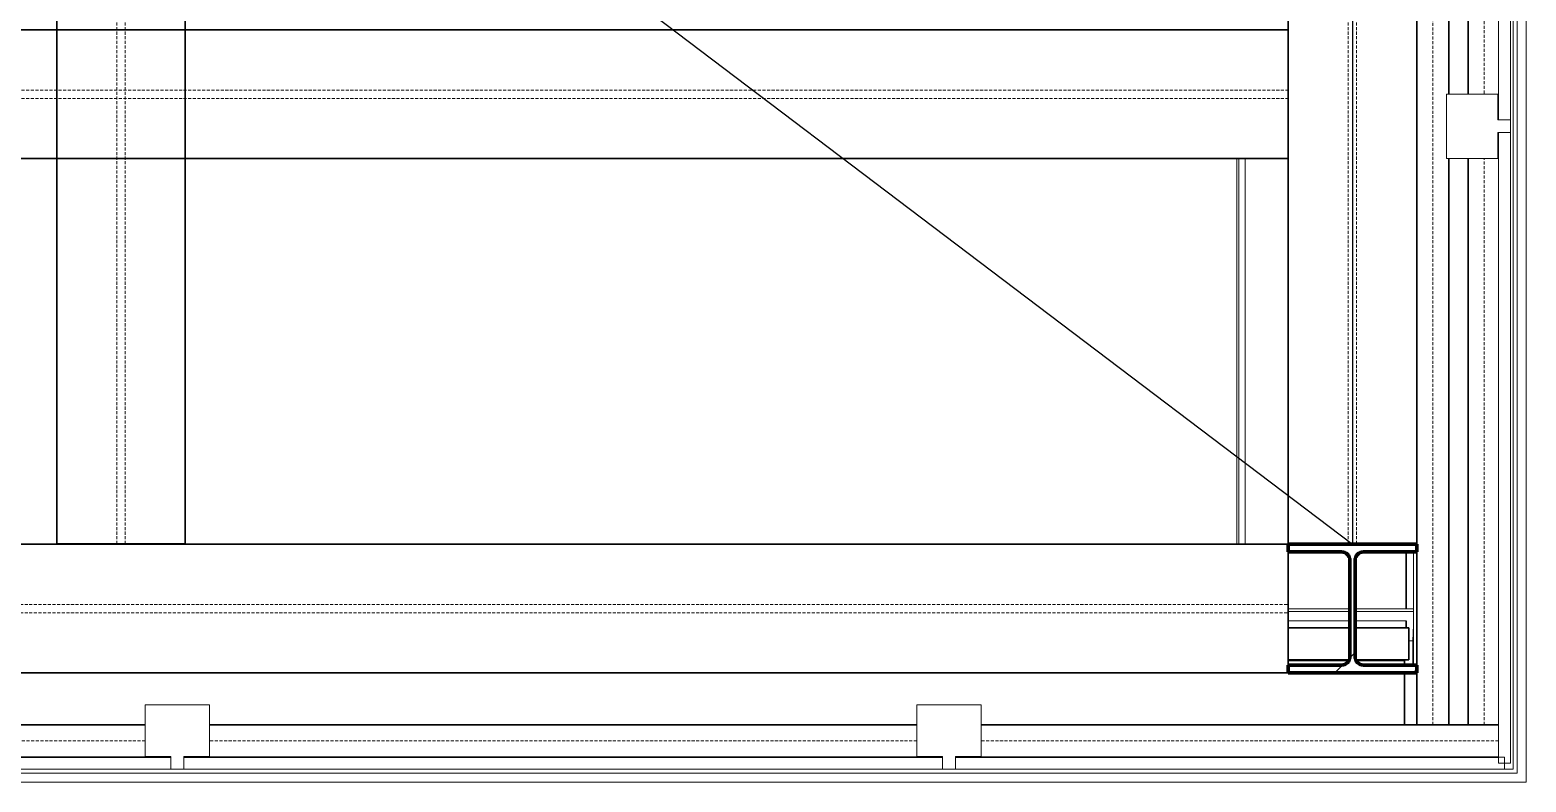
# Model space of a CAD drawing. Header units: millimetres. Extents: x -172 to 74841, y -20332 to 6639.
# Drawn here: x 57954 to 60281, y -14586 to -13416 of the extents above; entities that cross this region are included whole.
import ezdxf

# ---------------------------------------------------------------- set-up
doc = ezdxf.new("R2010")
doc.units = ezdxf.units.MM
doc.linetypes.add('DPA_Hidden 100', pattern=[7.2, 4.7, -2.5])
for name, color, linetype, lineweight in [('_ _ A-DETL-OPENING', 1, 'Continuous', 25), ('A-GENM', 1, 'Continuous', 9), ('A-GLAZ-CURT', 2, 'Continuous', 9), ('A-GLAZ-CWMG', 2, 'Continuous', 35), ('A-ROOF', 2, 'Continuous', 35), ('S-BEAM', 2, 'Continuous', 35), ('S-COLS', 6, 'Continuous', 70), ('S-COLS-E', 2, 'Continuous', 35)]:
    doc.layers.add(name, color=color, linetype=linetype, lineweight=lineweight)

# ---------------------------------------------------------------- blocks, each defined once
blk = doc.blocks.new('System Panel - DPA-AR_SP_Glass Panel 19mm-17713061-4214-01 ENLARGED ENTRANCE 4 GROUND LEVEL - REFLECTED CEILING PLAN')
at = {"layer": 'A-GLAZ-CURT'}
for p, q in [((-490.2, -9.5), (-490.2, 9.5)), ((-490.2, 9.5), (490.2, 9.5)), ((490.2, 9.5), (490.2, -9.5)), ((490.2, -9.5), (-490.2, -9.5))]:
    blk.add_line(p, q, dxfattribs=at)
blk = doc.blocks.new('H-Wide Flange-Column - H200x200x49_9-V35-4214-01 ENLARGED ENTRANCE 4 GROUND LEVEL - REFLECTED CEILING PLAN')
at = {"layer": 'S-COLS-E', "lineweight": 9}
h = blk.add_hatch(dxfattribs=at)
h.set_pattern_fill('FP_27', color=256, style=0, pattern_type=2)
h.set_pattern_definition([(45, (876247.37, 14315.78), (-251.44717, 251.44717), []), (45, (876247.37, 14696.78), (-251.44717, 251.44717), [])])
h.paths.add_polyline_path([(64.4, -100), (100, -100), (100, -88), (17, -88), (7.8, -84.2), (4, -75), (4, 75), (7.8, 84.2), (17, 88), (100, 88), (100, 100), (-100, 100), (-100, 88), (-17, 88), (-7.8, 84.2), (-4, 75), (-4, -75), (-7.8, -84.2), (-17, -88), (-100, -88), (-100, -100), (-26.4, -100)])
at = {"layer": 'S-COLS'}
for p, q in [((-100, 100), (100, 100)), ((-100, 88), (-100, 100)), ((100, 100), (100, 88)), ((-17, 88), (-100, 88)), ((-4, -75), (-4, 75)), ((4, 75), (4, -75)), ((100, 88), (17, 88)), ((-100, -100), (-100, -88)), ((-100, -88), (-17, -88)), ((17, -88), (100, -88)), ((100, -88), (100, -100)), ((100, -100), (-100, -100))]:
    blk.add_line(p, q, dxfattribs=at)
for centre, start, end in [((-17, 75), 360, 90), ((17, 75), 90, 180), ((-17, -75), 270, 0), ((17, -75), 180, 270)]:
    blk.add_arc(centre, 13, start, end, dxfattribs=at)
blk = doc.blocks.new('H-Wide Flange Beams - H200x200x49_9-17713023-4214-01 ENLARGED ENTRANCE 4 GROUND LEVEL - REFLECTED CEILING PLAN')
at = {"layer": 'S-BEAM'}
for p, q in [((2567.9, 100), (-631, 100)), ((-631, 100), (2567.9, 100)), ((-631, 100), (2567.9, 100)), ((-631, 100), (2567.9, 100)), ((-631, -100), (2468, -100)), ((-631, -100), (2468, -100)), ((-631, -100), (2468, -100)), ((-631, -100), (2468, -100))]:
    blk.add_line(p, q, dxfattribs=at)
blk = doc.blocks.new('H-Wide Flange Beams - H200x200x49_9-17713025-4214-01 ENLARGED ENTRANCE 4 GROUND LEVEL - REFLECTED CEILING PLAN')
at = {"layer": 'S-BEAM'}
for p, q in [((1726.3, 100), (-775, 100)), ((-775, 100), (1726.3, 100)), ((-775, 100), (1726.3, 100)), ((-775, 100), (1726.3, 100)), ((1726.3, 100), (1726.3, 17)), ((1726.3, 17), (1726.3, 100)), ((1726.3, 100), (1726.3, -100)), ((1726.3, -100), (1726.3, 100)), ((1726.3, 17), (1726.3, 4.4)), ((1726.3, 4.4), (1726.3, 17)), ((1726.3, -17), (1726.3, -4.4)), ((1726.3, -4.4), (1726.3, -17)), ((1726.3, -100), (1726.3, -17)), ((1726.3, -17), (1726.3, -100)), ((-775, -100), (1726.3, -100)), ((-775, -100), (1726.3, -100)), ((-775, -100), (1726.3, -100)), ((-775, -100), (1726.3, -100))]:
    blk.add_line(p, q, dxfattribs=at)
at = {"layer": 'S-BEAM', "linetype": 'DPA_Hidden 100', "lineweight": 9}
for p, q in [((1726.3, 6.5), (-773.3, 6.5)), ((1726.3, -6.5), (-773.3, -6.5))]:
    blk.add_line(p, q, dxfattribs=at)
blk = doc.blocks.new('System Panel - DPA-AR_SP_Glass Panel 19mm-17713069-4214-01 ENLARGED ENTRANCE 4 GROUND LEVEL - REFLECTED CEILING PLAN')
at = {"layer": 'A-GLAZ-CURT'}
for p, q in [((-590, -9.5), (-590, 9.5)), ((-590, 9.5), (590, 9.5)), ((590, 9.5), (590, -9.5)), ((590, -9.5), (-590, -9.5))]:
    blk.add_line(p, q, dxfattribs=at)
blk = doc.blocks.new('Rectangular Mullion - DPA_AR_Glass Lift Rev B-17712989-4214-01 ENLARGED ENTRANCE 4 GROUND LEVEL - REFLECTED CEILING PLAN')
at = {"layer": 'A-GLAZ-CWMG', "lineweight": 9}
for p, q in [((10, 9.5), (-10, 9.5)), ((-10, 9.5), (-10, -10.5)), ((10, -10.5), (10, 9.5)), ((-10, -10.5), (-50, -10.5)), ((-50, -10.5), (-50, -90.5)), ((50, -10.5), (10, -10.5)), ((50, -90.5), (50, -10.5)), ((-50, -90.5), (50, -90.5))]:
    blk.add_line(p, q, dxfattribs=at)
blk = doc.blocks.new('System Panel - DPA-AR_SP_Glass Panel 19mm-17837110-4214-01 ENLARGED ENTRANCE 4 GROUND LEVEL - REFLECTED CEILING PLAN')
at = {"layer": 'A-GLAZ-CURT'}
for p, q in [((-426.9, -9.5), (-426.9, 9.5)), ((-426.9, 9.5), (426.9, 9.5)), ((426.9, 9.5), (426.9, -9.5)), ((426.9, -9.5), (-426.9, -9.5))]:
    blk.add_line(p, q, dxfattribs=at)
blk = doc.blocks.new('System Panel - DPA-AR_SP_Glass Panel 19mm-17713072-4214-01 ENLARGED ENTRANCE 4 GROUND LEVEL - REFLECTED CEILING PLAN')
at = {"layer": 'A-GLAZ-CURT'}
for p, q in [((-590, -9.5), (-590, 9.5)), ((-590, 9.5), (590, 9.5)), ((590, 9.5), (590, -9.5)), ((590, -9.5), (-590, -9.5))]:
    blk.add_line(p, q, dxfattribs=at)
blk = doc.blocks.new('Rectangular Mullion - DPA_AR_Glass Lift Rev B-17712990-4214-01 ENLARGED ENTRANCE 4 GROUND LEVEL - REFLECTED CEILING PLAN')
at = {"layer": 'A-GLAZ-CWMG', "lineweight": 9}
for p, q in [((10, 9.5), (-10, 9.5)), ((-10, 9.5), (-10, -10.5)), ((10, -10.5), (10, 9.5)), ((-10, -10.5), (-50, -10.5)), ((-50, -10.5), (-50, -90.5)), ((50, -10.5), (10, -10.5)), ((50, -90.5), (50, -10.5)), ((-50, -90.5), (50, -90.5))]:
    blk.add_line(p, q, dxfattribs=at)
blk = doc.blocks.new('H-Wide Flange Beams - H200x200x49_9-17713028-4214-01 ENLARGED ENTRANCE 4 GROUND LEVEL - REFLECTED CEILING PLAN')
at = {"layer": 'S-BEAM'}
for p, q in [((-173.3, 100), (-773.3, 100)), ((-773.3, 100), (-173.3, 100)), ((-773.3, 100), (-173.3, 100)), ((-773.3, 100), (1726.3, 100)), ((926.9, 100), (26.7, 100)), ((26.7, 100), (926.9, 100)), ((26.7, 100), (926.9, 100)), ((1726.3, 100), (1126.9, 100)), ((1126.9, 100), (1726.3, 100)), ((1126.9, 100), (1726.3, 100)), ((1726.3, 100), (1726.3, 17)), ((1726.3, 17), (1726.3, 100)), ((1726.3, 100), (1726.3, -100)), ((1726.3, -100), (1726.3, 100)), ((1726.3, 17), (1726.3, 4.4)), ((1726.3, 4.4), (1726.3, 17)), ((1726.3, -17), (1726.3, -4.4)), ((1726.3, -4.4), (1726.3, -17)), ((1726.3, -100), (1726.3, -17)), ((1726.3, -17), (1726.3, -100)), ((-773.3, -100), (-173.3, -100)), ((-773.3, -100), (-173.3, -100)), ((-773.3, -100), (-173.3, -100)), ((-773.3, -100), (1726.3, -100)), ((26.7, -100), (926.9, -100)), ((26.7, -100), (926.9, -100)), ((26.7, -100), (926.9, -100)), ((1126.9, -100), (1726.3, -100)), ((1126.9, -100), (1726.3, -100)), ((1126.9, -100), (1726.3, -100))]:
    blk.add_line(p, q, dxfattribs=at)
at = {"layer": 'S-BEAM', "linetype": 'DPA_Hidden 100', "lineweight": 9}
for p, q in [((1726.3, 6.5), (-773.3, 6.5)), ((1726.3, -6.5), (-773.3, -6.5))]:
    blk.add_line(p, q, dxfattribs=at)
blk = doc.blocks.new('H-Wide Flange Beams - H200x200x49_9-17713029-4214-01 ENLARGED ENTRANCE 4 GROUND LEVEL - REFLECTED CEILING PLAN')
at = {"layer": 'S-BEAM'}
for p, q in [((1111.4, 100), (-603.6, 100)), ((1111.4, 100), (-603.6, 100)), ((1111.4, 100), (-603.6, 100)), ((2496.4, 100), (-603.6, 100)), ((2496.4, 100), (1311.4, 100)), ((2496.4, 100), (1311.4, 100)), ((2496.4, 100), (1311.4, 100)), ((-603.6, -100), (1111.4, -100)), ((1111.4, -100), (-603.6, -100)), ((1111.4, -100), (-603.6, -100)), ((2496.4, -100), (-603.6, -100)), ((1311.4, -100), (2496.4, -100)), ((2496.4, -100), (1311.4, -100)), ((2496.4, -100), (1311.4, -100))]:
    blk.add_line(p, q, dxfattribs=at)
at = {"layer": 'S-BEAM', "linetype": 'DPA_Hidden 100', "lineweight": 9}
for p, q in [((2496.4, 6.5), (-603.6, 6.5)), ((2496.4, -6.5), (-603.6, -6.5))]:
    blk.add_line(p, q, dxfattribs=at)
blk = doc.blocks.new('Structural Framing 8 - Structural Framing 1-17823244-4214-01 ENLARGED ENTRANCE 4 GROUND LEVEL - REFLECTED CEILING PLAN')
at = {"layer": 'S-BEAM'}
for p, q in [((-2920652.8, -574344.8), (-2920746.5, -574344.8)), ((-2920746.5, -574344.8), (-2920652.8, -574344.8)), ((-2920565.3, -574344.8), (-2920639.8, -574344.8)), ((-2920639.8, -574344.8), (-2920565.3, -574344.8)), ((-2920565.3, -574344.8), (-2920565.3, -574351.9)), ((-2920565.3, -574351.9), (-2920565.3, -574344.8)), ((-2920565.3, -574363.9), (-2920565.3, -574444.8)), ((-2920565.3, -574444.8), (-2920565.3, -574363.9)), ((-2923623.6, -574444.8), (-2922523.6, -574444.8)), ((-2923623.6, -574444.8), (-2922523.6, -574444.8)), ((-2922423.6, -574444.8), (-2921323.6, -574444.8)), ((-2922423.6, -574444.8), (-2921323.6, -574444.8)), ((-2921223.6, -574444.8), (-2920565.3, -574444.8)), ((-2921223.6, -574444.8), (-2920565.3, -574444.8))]:
    blk.add_line(p, q, dxfattribs=at)
blk = doc.blocks.new('Structural Framing 15 - Structural Framing 1-17823297-4214-01 ENLARGED ENTRANCE 4 GROUND LEVEL - REFLECTED CEILING PLAN')
at = {"layer": 'S-BEAM'}
for p, q in [((-2920650.3, -574374.2), (-2920746.5, -574374.3)), ((-2920746.5, -574374.3), (-2920650.3, -574374.2)), ((-2920558.4, -574374.2), (-2920642.3, -574374.2)), ((-2920642.3, -574374.2), (-2920563.6, -574374.2)), ((-2920558.4, -574374.2), (-2920563.6, -574374.2)), ((-2920558.4, -574424.2), (-2920558.4, -574374.2)), ((-2920746.5, -574424.3), (-2920652.4, -574424.2)), ((-2920746.5, -574424.3), (-2920652.4, -574424.2)), ((-2920640.2, -574424.2), (-2920563.6, -574424.2)), ((-2920640.2, -574424.2), (-2920558.4, -574424.2)), ((-2920563.6, -574424.2), (-2920558.4, -574424.2))]:
    blk.add_line(p, q, dxfattribs=at)
blk = doc.blocks.new('H-Wide Flange Beams - H200x200x49_9-17713037-4214-01 ENLARGED ENTRANCE 4 GROUND LEVEL - REFLECTED CEILING PLAN')
at = {"layer": 'S-BEAM'}
for p, q in [((-631.8, 100), (-631.8, -100)), ((-631.8, -100), (-631.8, 100)), ((-631.8, 100), (-631.8, 17)), ((-631.8, 17), (-631.8, 100)), ((2567.9, 100), (-631.8, 100)), ((-631.8, 100), (2567.9, 100)), ((-631.8, 100), (2567.9, 100)), ((-631.8, 100), (2567.9, 100)), ((-631.8, 17), (-631.8, 5.7)), ((-631.8, 5.7), (-631.8, 17)), ((-631.8, -17), (-631.8, -4.4)), ((-631.8, -4.4), (-631.8, -17)), ((-631.8, -100), (-631.8, -17)), ((-631.8, -17), (-631.8, -100)), ((-631.8, -100), (2468, -100)), ((-631.8, -100), (2468, -100)), ((-631.8, -100), (2468, -100)), ((-631.8, -100), (2468, -100))]:
    blk.add_line(p, q, dxfattribs=at)
at = {"layer": 'S-BEAM', "linetype": 'DPA_Hidden 100', "lineweight": 9}
for p, q in [((2564, 6.5), (-631.8, 6.5)), ((2564, -6.5), (-631.8, -6.5))]:
    blk.add_line(p, q, dxfattribs=at)
blk = doc.blocks.new('H-Wide Flange Beams - H200x200x49_9-V43-4214-01 ENLARGED ENTRANCE 4 GROUND LEVEL - REFLECTED CEILING PLAN')
at = {"layer": 'S-BEAM'}
for p, q in [((1726.3, 100), (-775, 100)), ((-775, 100), (1726.3, 100)), ((-775, 100), (1726.3, 100)), ((-775, 100), (1726.3, 100)), ((1726.3, 100), (1726.3, 17)), ((1726.3, 17), (1726.3, 100)), ((1726.3, 100), (1726.3, -100)), ((1726.3, -100), (1726.3, 100)), ((1726.3, 17), (1726.3, 4.4)), ((1726.3, 4.4), (1726.3, 17)), ((1726.3, -17), (1726.3, -4.4)), ((1726.3, -4.4), (1726.3, -17)), ((1726.3, -100), (1726.3, -17)), ((1726.3, -17), (1726.3, -100)), ((-775, -100), (926.9, -100)), ((-775, -100), (926.9, -100)), ((-775, -100), (926.9, -100)), ((-775, -100), (1726.3, -100)), ((1126.9, -100), (1726.3, -100)), ((1126.9, -100), (1726.3, -100)), ((1126.9, -100), (1726.3, -100))]:
    blk.add_line(p, q, dxfattribs=at)
blk = doc.blocks.new('H-Wide Flange Beams - H200x200x49_9-V44-4214-01 ENLARGED ENTRANCE 4 GROUND LEVEL - REFLECTED CEILING PLAN')
at = {"layer": 'S-BEAM'}
for p, q in [((1726.3, 100), (-775, 100)), ((-775, 100), (1726.3, 100)), ((-775, 100), (1726.3, 100)), ((-775, 100), (1726.3, 100)), ((1726.3, 100), (1726.3, 17)), ((1726.3, 17), (1726.3, 100)), ((1726.3, 100), (1726.3, -100)), ((1726.3, -100), (1726.3, 100)), ((1726.3, 17), (1726.3, 4.4)), ((1726.3, 4.4), (1726.3, 17)), ((1726.3, -17), (1726.3, -4.4)), ((1726.3, -4.4), (1726.3, -17)), ((1726.3, -100), (1726.3, -17)), ((1726.3, -17), (1726.3, -100)), ((-775, -100), (926.9, -100)), ((-775, -100), (926.9, -100)), ((-775, -100), (926.9, -100)), ((-775, -100), (926.9, -100)), ((1126.9, -100), (1726.3, -100)), ((1126.9, -100), (1726.3, -100)), ((1126.9, -100), (1726.3, -100)), ((1126.9, -100), (1726.3, -100))]:
    blk.add_line(p, q, dxfattribs=at)
blk = doc.blocks.new('DPA_SQ_50x50x3_2 - SQ 50X50X3_2-V46-4214-01 ENLARGED ENTRANCE 4 GROUND LEVEL - REFLECTED CEILING PLAN')
at = {"layer": 'S-BEAM'}
for p, q in [((-1372.7, 22), (-1372.7, -23.5)), ((-1372.7, -23.5), (-1372.7, 22)), ((-1372.7, -21.8), (-1372.7, 21.8)), ((-1372.7, 21.8), (-1372.7, -21.8)), ((1684.2, 22), (1684.2, -23.5)), ((1684.2, -23.5), (1684.2, 22)), ((1684.2, -21.8), (1684.2, 21.8)), ((1684.2, 21.8), (1684.2, -21.8)), ((-1372.7, -25), (-491.8, -25)), ((-390.9, -25), (708.2, -25)), ((808.2, -25), (1684.2, -25))]:
    blk.add_line(p, q, dxfattribs=at)
at = {"layer": 'S-BEAM', "linetype": 'DPA_Hidden 100', "lineweight": 9}
for p, q in [((-1372.7, 0), (-491.8, 0)), ((-390.9, 0), (708.2, 0)), ((808.2, 0), (1684.2, 0))]:
    blk.add_line(p, q, dxfattribs=at)
blk = doc.blocks.new('DPA_SQ_50x50x3_2 - SQ 50X50X3_2-V47-4214-01 ENLARGED ENTRANCE 4 GROUND LEVEL - REFLECTED CEILING PLAN')
at = {"layer": 'S-BEAM'}
for p, q in [((-491.8, 25), (-1372.7, 25)), ((-1372.7, 23.5), (-1372.7, -23.5)), ((-1372.7, -23.5), (-1372.7, 23.5)), ((708.2, 25), (-390.9, 25)), ((1684.2, 25), (808.2, 25)), ((1684.2, 23.5), (1684.2, -23.5)), ((1684.2, -23.5), (1684.2, 23.5)), ((-1372.7, -21.8), (-1372.7, 21.8)), ((-1372.7, 21.8), (-1372.7, -21.8)), ((1684.2, -21.8), (1684.2, 21.8)), ((1684.2, 21.8), (1684.2, -21.8)), ((-1372.7, -25), (1684.2, -25))]:
    blk.add_line(p, q, dxfattribs=at)
at = {"layer": 'S-BEAM', "linetype": 'DPA_Hidden 100', "lineweight": 9}
blk.add_line((-1372.7, 0), (1684.2, 0), dxfattribs=at)
blk = doc.blocks.new('DPA_SQ_50x50x3_2 - SQ 50X50X3_2-17713040-4214-01 ENLARGED ENTRANCE 4 GROUND LEVEL - REFLECTED CEILING PLAN')
at = {"layer": 'S-BEAM'}
for p, q in [((-1544.7, 25), (-2349, 25)), ((-344.7, 25), (-1444.7, 25)), ((855.3, 25), (-244.7, 25)), ((-2349, -25), (-1504.7, -25)), ((-1484.7, -25), (-304.7, -25)), ((-284.7, -25), (895.3, -25))]:
    blk.add_line(p, q, dxfattribs=at)
at = {"layer": 'S-BEAM', "linetype": 'DPA_Hidden 100', "lineweight": 9}
for p, q in [((-2349, 0), (-1544.7, 0)), ((-1444.7, 0), (-344.7, 0)), ((-244.7, 0), (855.3, 0))]:
    blk.add_line(p, q, dxfattribs=at)

msp = doc.modelspace()

# ---------------------------------------------------------------- linework, layer by layer
at = {"layer": '_ _ A-DETL-OPENING'}
for p, q in [((56710.7, -11715.8), (60010.7, -14215.8)), ((60010.7, -11715.8), (60010.7, -14215.8)), ((60010.7, -14215.8), (56710.7, -14215.8))]:
    msp.add_line(p, q, dxfattribs=at)
at = {"layer": 'A-GENM'}
for p, q in [((60280.7, -14585.8), (60280.7, -11350.8)), ((60280.7, -11350.8), (60280.7, -14585.8)), ((60260.7, -11370.8), (60260.7, -14565.8)), ((60260.7, -14565.8), (60260.7, -11370.8)), ((60266.7, -11364.8), (60266.7, -14571.8)), ((60266.7, -14571.8), (60266.7, -11364.8)), ((59830.9, -13616), (59830.9, -14216)), ((59834.2, -13616), (59834.2, -14216)), ((59843.7, -14216), (59843.7, -13616)), ((60105.5, -14403.8), (60105.5, -14227.8)), ((60105.5, -14227.8), (60105.5, -14316.3)), ((59910.5, -14316.3), (60006.7, -14316.3)), ((59910.5, -14320.5), (60006.7, -14320.5)), ((60014.7, -14316.3), (60105.5, -14316.3)), ((60014.7, -14320.5), (60105.5, -14320.5)), ((60006.7, -14334.8), (59910.5, -14334.8)), ((60094, -14334.8), (60014.7, -14334.8)), ((60104.4, -14365.9), (60105.5, -14341.6)), ((60105.5, -14341.6), (60105.5, -14403.8)), ((60098.6, -14365.9), (60104.4, -14365.9)), ((60104.4, -14403.8), (60104.4, -14365.9)), ((59910.5, -14395.9), (60004.6, -14395.9)), ((60004.6, -14395.9), (59910.5, -14395.9)), ((60016.8, -14395.9), (60092.7, -14395.9)), ((60092.6, -14395.9), (60016.8, -14395.9)), ((56161.2, -14585.8), (60280.7, -14585.8)), ((60280.7, -14585.8), (56161.2, -14585.8)), ((60266.7, -14571.8), (56175.2, -14571.8)), ((60266.7, -14571.8), (56175.2, -14571.8)), ((60260.7, -14565.8), (56181.2, -14565.8)), ((60260.7, -14565.8), (56181.2, -14565.8))]:
    msp.add_line(p, q, dxfattribs=at)
at = {"layer": 'A-ROOF'}
for p, q in [((60094, -14316.3), (60094, -14227.8)), ((60094, -14345.9), (60094, -14334.8)), ((59910.5, -14395.9), (60004.6, -14395.9)), ((59910.5, -14395.9), (60004.6, -14395.9)), ((60016.8, -14395.9), (60092.6, -14395.9)), ((60016.8, -14395.9), (60094, -14395.9)), ((60092.6, -14395.9), (60094, -14395.9))]:
    msp.add_line(p, q, dxfattribs=at)

# ---------------------------------------------------------------- block references
at = {"layer": 'A-GLAZ-CURT', "rotation": 89.99999999999925}
for name, p in [('System Panel - DPA-AR_SP_Glass Panel 19mm-17713072-4214-01 ENLARGED ENTRANCE 4 GROUND LEVEL - REFLECTED CEILING PLAN', (60247.2, -12965.8)), ('System Panel - DPA-AR_SP_Glass Panel 19mm-17713061-4214-01 ENLARGED ENTRANCE 4 GROUND LEVEL - REFLECTED CEILING PLAN', (60247.2, -14066))]:
    msp.add_blockref(name, p, dxfattribs=at)
at = {"layer": 'A-GLAZ-CURT'}
for name, p in [('System Panel - DPA-AR_SP_Glass Panel 19mm-17713069-4214-01 ENLARGED ENTRANCE 4 GROUND LEVEL - REFLECTED CEILING PLAN', (57583.4, -14556.3)), ('System Panel - DPA-AR_SP_Glass Panel 19mm-17713069-4214-01 ENLARGED ENTRANCE 4 GROUND LEVEL - REFLECTED CEILING PLAN', (58783.4, -14556.3)), ('System Panel - DPA-AR_SP_Glass Panel 19mm-17837110-4214-01 ENLARGED ENTRANCE 4 GROUND LEVEL - REFLECTED CEILING PLAN', (59820.3, -14556.3))]:
    msp.add_blockref(name, p, dxfattribs=at)
at = {"layer": 'A-GLAZ-CWMG', "extrusion": (0, 0, -1)}
for name, p, rotation in [('Rectangular Mullion - DPA_AR_Glass Lift Rev B-17712990-4214-01 ENLARGED ENTRANCE 4 GROUND LEVEL - REFLECTED CEILING PLAN', (-60247.2, -13565.8), 90.00000000000077), ('Rectangular Mullion - DPA_AR_Glass Lift Rev B-17712989-4214-01 ENLARGED ENTRANCE 4 GROUND LEVEL - REFLECTED CEILING PLAN', (-58183.4, -14556.3), 180), ('Rectangular Mullion - DPA_AR_Glass Lift Rev B-17712989-4214-01 ENLARGED ENTRANCE 4 GROUND LEVEL - REFLECTED CEILING PLAN', (-59383.4, -14556.3), 180)]:
    msp.add_blockref(name, p, dxfattribs=dict(at, rotation=rotation))
at = {"layer": 'S-BEAM', "extrusion": (0, 0, -1), "rotation": 89.99999999999461}
for name, p in [('DPA_SQ_50x50x3_2 - SQ 50X50X3_2-V47-4214-01 ENLARGED ENTRANCE 4 GROUND LEVEL - REFLECTED CEILING PLAN', (-60135.7, -13124)), ('DPA_SQ_50x50x3_2 - SQ 50X50X3_2-V46-4214-01 ENLARGED ENTRANCE 4 GROUND LEVEL - REFLECTED CEILING PLAN', (-60215.7, -13124))]:
    msp.add_blockref(name, p, dxfattribs=at)
at = {"layer": 'S-BEAM'}
for name, p, rotation in [('H-Wide Flange Beams - H200x200x49_9-17713028-4214-01 ENLARGED ENTRANCE 4 GROUND LEVEL - REFLECTED CEILING PLAN', (58095.7, -12489.1), 270), ('H-Wide Flange Beams - H200x200x49_9-17713025-4214-01 ENLARGED ENTRANCE 4 GROUND LEVEL - REFLECTED CEILING PLAN', (60010.7, -12489.1), 270), ('H-Wide Flange Beams - H200x200x49_9-V43-4214-01 ENLARGED ENTRANCE 4 GROUND LEVEL - REFLECTED CEILING PLAN', (60010.7, -12489.1), 270), ('H-Wide Flange Beams - H200x200x49_9-V44-4214-01 ENLARGED ENTRANCE 4 GROUND LEVEL - REFLECTED CEILING PLAN', (60010.7, -12489.1), 270), ('H-Wide Flange Beams - H200x200x49_9-17713029-4214-01 ENLARGED ENTRANCE 4 GROUND LEVEL - REFLECTED CEILING PLAN', (59307.1, -13516), 180), ('H-Wide Flange Beams - H200x200x49_9-17713023-4214-01 ENLARGED ENTRANCE 4 GROUND LEVEL - REFLECTED CEILING PLAN', (59278.7, -14316), 180), ('H-Wide Flange Beams - H200x200x49_9-17713037-4214-01 ENLARGED ENTRANCE 4 GROUND LEVEL - REFLECTED CEILING PLAN', (59278.7, -14316), 180)]:
    msp.add_blockref(name, p, dxfattribs=dict(at, rotation=rotation))
for name, p in [('Structural Framing 15 - Structural Framing 1-17823297-4214-01 ENLARGED ENTRANCE 4 GROUND LEVEL - REFLECTED CEILING PLAN', (2980657, 560028.3)), ('Structural Framing 8 - Structural Framing 1-17823244-4214-01 ENLARGED ENTRANCE 4 GROUND LEVEL - REFLECTED CEILING PLAN', (2980657, 559948.1))]:
    msp.add_blockref(name, p, dxfattribs=at)
at = {"layer": 'S-BEAM', "extrusion": (0, 0, -1)}
msp.add_blockref('DPA_SQ_50x50x3_2 - SQ 50X50X3_2-17713040-4214-01 ENLARGED ENTRANCE 4 GROUND LEVEL - REFLECTED CEILING PLAN', (-57888.7, -14521.8), dxfattribs=at)
at = {"layer": 'S-COLS-E'}
msp.add_blockref('H-Wide Flange-Column - H200x200x49_9-V35-4214-01 ENLARGED ENTRANCE 4 GROUND LEVEL - REFLECTED CEILING PLAN', (60010.7, -14315.8), dxfattribs=at)

doc.saveas('drawing.dxf')
